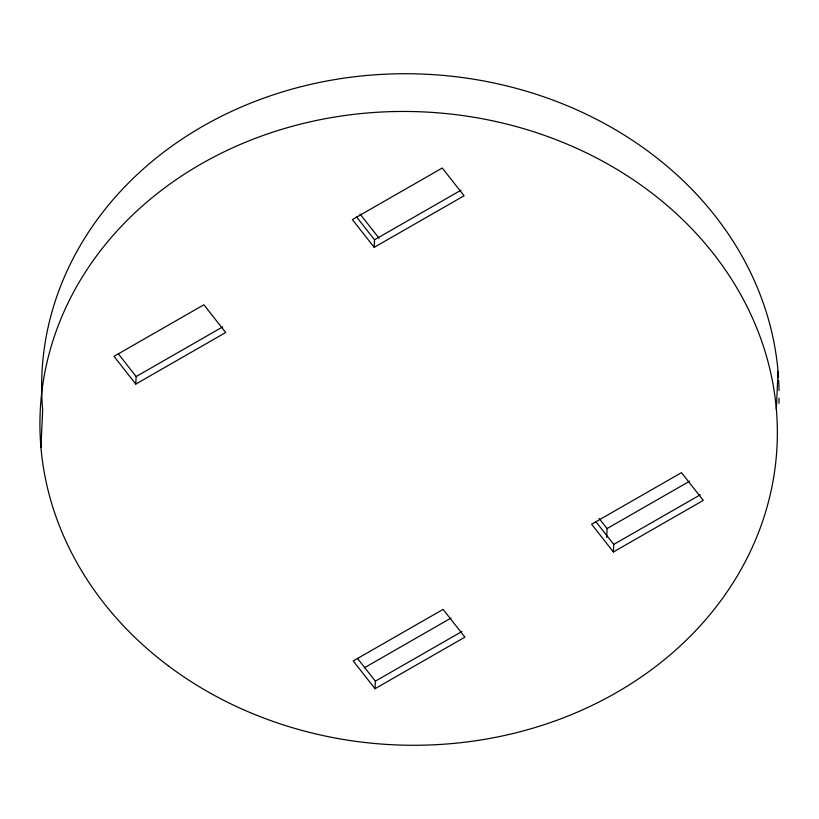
<?xml version="1.0" encoding="UTF-8"?>
<svg xmlns="http://www.w3.org/2000/svg" width="819" height="819" viewBox="0 0 819 819"><rect width="100%" height="100%" fill="white"/><g stroke="black" fill="none" stroke-linecap="round" stroke-linejoin="round"><path stroke-width="1.23" d="M40.95 447.563L42.66 409.838A368.816 316.799 2.6 0 1 386.599 74.13A368.816 316.799 2.6 0 1 778.521 377.754M135.79 384.091L113.995 356.337L203.88 304.77L225.675 332.524L135.79 384.091L136.128 376.545L118.223 353.747M374.181 247.338L352.375 219.584L442.27 168.018L464.066 195.782L374.181 247.338L374.518 239.793L356.613 216.994M375.02 688.707L353.214 660.953L443.11 609.387L464.905 637.141L375.02 688.707L375.358 681.162L357.453 658.363M606.674 537.366L607.074 528.562L599.18 518.509M613.4 551.965L591.605 524.201L681.5 472.645L703.296 500.399L613.4 551.965L613.748 544.42L595.843 521.621M776.34 409.162L778.05 371.437M136.128 376.545L222.696 326.894M374.518 239.793L461.087 190.141M364.383 667.772L451.044 618.058M607.074 528.562L689.68 481.173M375.358 681.162L461.916 631.51M613.748 544.42L700.306 494.758M360.002 213.964L378.962 238.094M778.674 380.282A368.816 316.799 2.6 0 1 779.033 390.479M779.053 398.147A368.816 316.799 2.6 0 1 778.951 403.276M168.038 665.622A368.816 316.799 2.6 0 0 770.904 491.687A368.816 316.799 2.6 0 0 286.978 127.784A368.816 316.799 2.6 0 0 168.038 665.622"/></g></svg>
